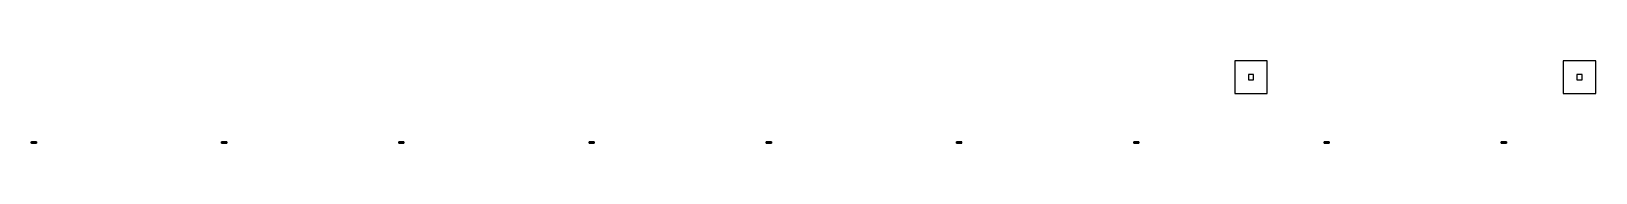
# Model space of a CAD drawing. Extents: x -50899 to 50899, y -48295 to 50898.
# Drawn here: x -21277 to 2775, y 27439 to 28700 of the extents above; entities that cross this region are included whole.
import ezdxf

# ---------------------------------------------------------------- set-up
doc = ezdxf.new("R2010")
doc.units = 0
doc.layers.add('GAP', color=1, linetype='continuous')
doc.layers.add('PIN', color=3, linetype='continuous')

# ---------------------------------------------------------------- blocks, each defined once
blk = doc.blocks.new('C1CGAP')
for points in [[(4048.35, 51611), (4048.35, 51589), (4047.65, 51589), (4047.65, 51611), (4048.35, 51611)], [(4048.35, 51611.2), (4048.35, 51611), (4126.65, 51611), (4126.65, 51611.2), (4048.35, 51611.2)], [(4048.35, 51589), (4048.35, 51588.8), (4126.65, 51588.8), (4126.65, 51589), (4048.35, 51589)], [(4071.35, 51607), (4071.35, 51606.8), (4103.65, 51606.8), (4103.65, 51607), (4071.35, 51607)], [(4072.05, 51606.8), (4072.05, 51593.2), (4071.35, 51593.2), (4071.35, 51606.8), (4072.05, 51606.8)], [(4071.35, 51593.2), (4071.35, 51593), (4103.65, 51593), (4103.65, 51593.2), (4071.35, 51593.2)], [(4083.525, 51611.2), (4083.525, 51611), (4091.475, 51611), (4091.475, 51611.2), (4083.525, 51611.2)], [(4083.525, 51611), (4085.525, 51611), (4085.525, 51611.2), (4083.525, 51611.2), (4083.525, 51611)], [(4083.525, 51607), (4083.525, 51606.8), (4091.475, 51606.8), (4091.475, 51607), (4083.525, 51607)], [(4083.525, 51607), (4085.525, 51607), (4085.525, 51606.8), (4083.525, 51606.8), (4083.525, 51607)], [(4083.525, 51593.2), (4083.525, 51593), (4091.475, 51593), (4091.475, 51593.2), (4083.525, 51593.2)], [(4083.525, 51593), (4085.525, 51593), (4085.525, 51593.2), (4083.525, 51593.2), (4083.525, 51593)], [(4083.525, 51589), (4083.525, 51588.8), (4091.475, 51588.8), (4091.475, 51589), (4083.525, 51589)], [(4083.525, 51589), (4085.525, 51589), (4085.525, 51588.8), (4083.525, 51588.8), (4083.525, 51589)], [(4085.525, 51611), (4088.525, 51609.45), (4088.525, 51609.65), (4085.525, 51611.2), (4085.525, 51611)], [(4085.525, 51607), (4088.525, 51608.55), (4088.525, 51608.35), (4085.525, 51606.8), (4085.525, 51607)], [(4085.525, 51593), (4088.525, 51591.45), (4088.525, 51591.65), (4085.525, 51593.2), (4085.525, 51593)], [(4085.525, 51589), (4088.525, 51590.55), (4088.525, 51590.35), (4085.525, 51588.8), (4085.525, 51589)], [(4088.525, 51609.45), (4089.325, 51609.45), (4089.325, 51609.65), (4088.525, 51609.65), (4088.525, 51609.45)], [(4088.525, 51608.55), (4089.325, 51608.55), (4089.325, 51608.35), (4088.525, 51608.35), (4088.525, 51608.55)], [(4088.525, 51591.45), (4089.325, 51591.45), (4089.325, 51591.65), (4088.525, 51591.65), (4088.525, 51591.45)], [(4088.525, 51590.55), (4089.325, 51590.55), (4089.325, 51590.35), (4088.525, 51590.35), (4088.525, 51590.55)], [(4089.325, 51607.8), (4089.475, 51607.8), (4089.475, 51610.2), (4089.325, 51610.2), (4089.325, 51607.8)], [(4089.325, 51589.8), (4089.475, 51589.8), (4089.475, 51592.2), (4089.325, 51592.2), (4089.325, 51589.8)], [(4089.475, 51610), (4091.475, 51611), (4091.475, 51611.2), (4089.475, 51610.2), (4089.475, 51610)], [(4089.475, 51608), (4091.475, 51607), (4091.475, 51606.8), (4089.475, 51607.8), (4089.475, 51608)], [(4089.475, 51592), (4091.475, 51593), (4091.475, 51593.2), (4089.475, 51592.2), (4089.475, 51592)], [(4089.475, 51590), (4091.475, 51589), (4091.475, 51588.8), (4089.475, 51589.8), (4089.475, 51590)], [(4102.95, 51606.8), (4102.95, 51593.2), (4103.65, 51593.2), (4103.65, 51606.8), (4102.95, 51606.8)], [(4126.65, 51611), (4126.65, 51589), (4127.35, 51589), (4127.35, 51611), (4126.65, 51611)]]:
    blk.add_lwpolyline(points)
blk = doc.blocks.new('C1CPIN')
for points in [[(4071.35, 51611), (4071.35, 51589), (4048.35, 51589), (4048.35, 51611), (4071.35, 51611)], [(4071.35, 51611), (4071.35, 51607), (4103.65, 51607), (4103.65, 51611), (4071.35, 51611)], [(4071.35, 51593), (4071.35, 51589), (4103.65, 51589), (4103.65, 51593), (4071.35, 51593)], [(4083.525, 51611), (4083.525, 51607), (4091.475, 51607), (4091.475, 51611), (4083.525, 51611)], [(4083.525, 51607), (4085.525, 51607), (4085.525, 51611), (4083.525, 51611), (4083.525, 51607)], [(4083.525, 51593), (4083.525, 51589), (4091.475, 51589), (4091.475, 51593), (4083.525, 51593)], [(4083.525, 51589), (4085.525, 51589), (4085.525, 51593), (4083.525, 51593), (4083.525, 51589)], [(4085.525, 51609), (4088.525, 51609), (4088.525, 51609.45), (4085.525, 51611), (4085.525, 51609)], [(4085.525, 51609), (4088.525, 51609), (4088.525, 51608.55), (4085.525, 51607), (4085.525, 51609)], [(4085.525, 51591), (4088.525, 51591), (4088.525, 51591.45), (4085.525, 51593), (4085.525, 51591)], [(4085.525, 51591), (4088.525, 51591), (4088.525, 51590.55), (4085.525, 51589), (4085.525, 51591)], [(4088.525, 51608.55), (4089.325, 51608.55), (4089.325, 51609.45), (4088.525, 51609.45), (4088.525, 51608.55)], [(4088.525, 51590.55), (4089.325, 51590.55), (4089.325, 51591.45), (4088.525, 51591.45), (4088.525, 51590.55)], [(4089.475, 51609), (4091.475, 51609), (4091.475, 51611), (4089.475, 51610), (4089.475, 51609)], [(4089.475, 51609), (4091.475, 51609), (4091.475, 51607), (4089.475, 51608), (4089.475, 51609)], [(4089.475, 51591), (4091.475, 51591), (4091.475, 51593), (4089.475, 51592), (4089.475, 51591)], [(4089.475, 51591), (4091.475, 51591), (4091.475, 51589), (4089.475, 51590), (4089.475, 51591)], [(4103.65, 51611), (4103.65, 51589), (4126.65, 51589), (4126.65, 51611), (4103.65, 51611)]]:
    blk.add_lwpolyline(points)
blk = doc.blocks.new('C1DGAP')
for points in [[(1323.35, 51611), (1323.35, 51589), (1322.65, 51589), (1322.65, 51611), (1323.35, 51611)], [(1323.35, 51611.2), (1323.35, 51611), (1401.65, 51611), (1401.65, 51611.2), (1323.35, 51611.2)], [(1323.35, 51589), (1323.35, 51588.8), (1401.65, 51588.8), (1401.65, 51589), (1323.35, 51589)], [(1346.35, 51607), (1346.35, 51606.8), (1378.65, 51606.8), (1378.65, 51607), (1346.35, 51607)], [(1347.05, 51606.8), (1347.05, 51593.2), (1346.35, 51593.2), (1346.35, 51606.8), (1347.05, 51606.8)], [(1346.35, 51593.2), (1346.35, 51593), (1378.65, 51593), (1378.65, 51593.2), (1346.35, 51593.2)], [(1358.525, 51611.2), (1358.525, 51611), (1366.475, 51611), (1366.475, 51611.2), (1358.525, 51611.2)], [(1358.525, 51611), (1360.525, 51611), (1360.525, 51611.2), (1358.525, 51611.2), (1358.525, 51611)], [(1358.525, 51607), (1358.525, 51606.8), (1366.475, 51606.8), (1366.475, 51607), (1358.525, 51607)], [(1358.525, 51607), (1360.525, 51607), (1360.525, 51606.8), (1358.525, 51606.8), (1358.525, 51607)], [(1358.525, 51593.2), (1358.525, 51593), (1366.475, 51593), (1366.475, 51593.2), (1358.525, 51593.2)], [(1358.525, 51593), (1360.525, 51593), (1360.525, 51593.2), (1358.525, 51593.2), (1358.525, 51593)], [(1358.525, 51589), (1358.525, 51588.8), (1366.475, 51588.8), (1366.475, 51589), (1358.525, 51589)], [(1358.525, 51589), (1360.525, 51589), (1360.525, 51588.8), (1358.525, 51588.8), (1358.525, 51589)], [(1360.525, 51611), (1363.525, 51609.4), (1363.525, 51609.6), (1360.525, 51611.2), (1360.525, 51611)], [(1360.525, 51607), (1363.525, 51608.6), (1363.525, 51608.4), (1360.525, 51606.8), (1360.525, 51607)], [(1360.525, 51593), (1363.525, 51591.4), (1363.525, 51591.6), (1360.525, 51593.2), (1360.525, 51593)], [(1360.525, 51589), (1363.525, 51590.6), (1363.525, 51590.4), (1360.525, 51588.8), (1360.525, 51589)], [(1363.525, 51609.4), (1364.325, 51609.4), (1364.325, 51609.6), (1363.525, 51609.6), (1363.525, 51609.4)], [(1363.525, 51608.6), (1364.325, 51608.6), (1364.325, 51608.4), (1363.525, 51608.4), (1363.525, 51608.6)], [(1363.525, 51591.4), (1364.325, 51591.4), (1364.325, 51591.6), (1363.525, 51591.6), (1363.525, 51591.4)], [(1363.525, 51590.6), (1364.325, 51590.6), (1364.325, 51590.4), (1363.525, 51590.4), (1363.525, 51590.6)], [(1364.325, 51607.8), (1364.475, 51607.8), (1364.475, 51610.2), (1364.325, 51610.2), (1364.325, 51607.8)], [(1364.325, 51589.8), (1364.475, 51589.8), (1364.475, 51592.2), (1364.325, 51592.2), (1364.325, 51589.8)], [(1364.475, 51610), (1366.475, 51611), (1366.475, 51611.2), (1364.475, 51610.2), (1364.475, 51610)], [(1364.475, 51608), (1366.475, 51607), (1366.475, 51606.8), (1364.475, 51607.8), (1364.475, 51608)], [(1364.475, 51592), (1366.475, 51593), (1366.475, 51593.2), (1364.475, 51592.2), (1364.475, 51592)], [(1364.475, 51590), (1366.475, 51589), (1366.475, 51588.8), (1364.475, 51589.8), (1364.475, 51590)], [(1377.95, 51606.8), (1377.95, 51593.2), (1378.65, 51593.2), (1378.65, 51606.8), (1377.95, 51606.8)], [(1401.65, 51611), (1401.65, 51589), (1402.35, 51589), (1402.35, 51611), (1401.65, 51611)], [(4048.35, 51611), (4048.35, 51589), (4047.65, 51589), (4047.65, 51611), (4048.35, 51611)], [(4048.35, 51611.2), (4048.35, 51611), (4126.65, 51611), (4126.65, 51611.2), (4048.35, 51611.2)], [(4048.35, 51589), (4048.35, 51588.8), (4126.65, 51588.8), (4126.65, 51589), (4048.35, 51589)], [(4071.35, 51607), (4071.35, 51606.8), (4103.65, 51606.8), (4103.65, 51607), (4071.35, 51607)], [(4072.05, 51606.8), (4072.05, 51593.2), (4071.35, 51593.2), (4071.35, 51606.8), (4072.05, 51606.8)], [(4071.35, 51593.2), (4071.35, 51593), (4103.65, 51593), (4103.65, 51593.2), (4071.35, 51593.2)], [(4083.525, 51611.2), (4083.525, 51611), (4091.475, 51611), (4091.475, 51611.2), (4083.525, 51611.2)], [(4083.525, 51611), (4085.525, 51611), (4085.525, 51611.2), (4083.525, 51611.2), (4083.525, 51611)], [(4083.525, 51607), (4083.525, 51606.8), (4091.475, 51606.8), (4091.475, 51607), (4083.525, 51607)], [(4083.525, 51607), (4085.525, 51607), (4085.525, 51606.8), (4083.525, 51606.8), (4083.525, 51607)], [(4083.525, 51593.2), (4083.525, 51593), (4091.475, 51593), (4091.475, 51593.2), (4083.525, 51593.2)], [(4083.525, 51593), (4085.525, 51593), (4085.525, 51593.2), (4083.525, 51593.2), (4083.525, 51593)], [(4083.525, 51589), (4083.525, 51588.8), (4091.475, 51588.8), (4091.475, 51589), (4083.525, 51589)], [(4083.525, 51589), (4085.525, 51589), (4085.525, 51588.8), (4083.525, 51588.8), (4083.525, 51589)], [(4085.525, 51611), (4088.525, 51609.4), (4088.525, 51609.6), (4085.525, 51611.2), (4085.525, 51611)], [(4085.525, 51607), (4088.525, 51608.6), (4088.525, 51608.4), (4085.525, 51606.8), (4085.525, 51607)], [(4085.525, 51593), (4088.525, 51591.4), (4088.525, 51591.6), (4085.525, 51593.2), (4085.525, 51593)], [(4085.525, 51589), (4088.525, 51590.6), (4088.525, 51590.4), (4085.525, 51588.8), (4085.525, 51589)], [(4088.525, 51609.4), (4089.325, 51609.4), (4089.325, 51609.6), (4088.525, 51609.6), (4088.525, 51609.4)], [(4088.525, 51608.6), (4089.325, 51608.6), (4089.325, 51608.4), (4088.525, 51608.4), (4088.525, 51608.6)], [(4088.525, 51591.4), (4089.325, 51591.4), (4089.325, 51591.6), (4088.525, 51591.6), (4088.525, 51591.4)], [(4088.525, 51590.6), (4089.325, 51590.6), (4089.325, 51590.4), (4088.525, 51590.4), (4088.525, 51590.6)], [(4089.325, 51607.8), (4089.475, 51607.8), (4089.475, 51610.2), (4089.325, 51610.2), (4089.325, 51607.8)], [(4089.325, 51589.8), (4089.475, 51589.8), (4089.475, 51592.2), (4089.325, 51592.2), (4089.325, 51589.8)], [(4089.475, 51610), (4091.475, 51611), (4091.475, 51611.2), (4089.475, 51610.2), (4089.475, 51610)], [(4089.475, 51608), (4091.475, 51607), (4091.475, 51606.8), (4089.475, 51607.8), (4089.475, 51608)], [(4089.475, 51592), (4091.475, 51593), (4091.475, 51593.2), (4089.475, 51592.2), (4089.475, 51592)], [(4089.475, 51590), (4091.475, 51589), (4091.475, 51588.8), (4089.475, 51589.8), (4089.475, 51590)], [(4102.95, 51606.8), (4102.95, 51593.2), (4103.65, 51593.2), (4103.65, 51606.8), (4102.95, 51606.8)], [(4126.65, 51611), (4126.65, 51589), (4127.35, 51589), (4127.35, 51611), (4126.65, 51611)]]:
    blk.add_lwpolyline(points)
blk = doc.blocks.new('C1DPIN')
for points in [[(1346.35, 51611), (1346.35, 51589), (1323.35, 51589), (1323.35, 51611), (1346.35, 51611)], [(1346.35, 51611), (1346.35, 51607), (1378.65, 51607), (1378.65, 51611), (1346.35, 51611)], [(1346.35, 51593), (1346.35, 51589), (1378.65, 51589), (1378.65, 51593), (1346.35, 51593)], [(1358.525, 51611), (1358.525, 51607), (1366.475, 51607), (1366.475, 51611), (1358.525, 51611)], [(1358.525, 51607), (1360.525, 51607), (1360.525, 51611), (1358.525, 51611), (1358.525, 51607)], [(1358.525, 51593), (1358.525, 51589), (1366.475, 51589), (1366.475, 51593), (1358.525, 51593)], [(1358.525, 51589), (1360.525, 51589), (1360.525, 51593), (1358.525, 51593), (1358.525, 51589)], [(1360.525, 51609), (1363.525, 51609), (1363.525, 51609.4), (1360.525, 51611), (1360.525, 51609)], [(1360.525, 51609), (1363.525, 51609), (1363.525, 51608.6), (1360.525, 51607), (1360.525, 51609)], [(1360.525, 51591), (1363.525, 51591), (1363.525, 51591.4), (1360.525, 51593), (1360.525, 51591)], [(1360.525, 51591), (1363.525, 51591), (1363.525, 51590.6), (1360.525, 51589), (1360.525, 51591)], [(1363.525, 51608.6), (1364.325, 51608.6), (1364.325, 51609.4), (1363.525, 51609.4), (1363.525, 51608.6)], [(1363.525, 51590.6), (1364.325, 51590.6), (1364.325, 51591.4), (1363.525, 51591.4), (1363.525, 51590.6)], [(1364.475, 51609), (1366.475, 51609), (1366.475, 51611), (1364.475, 51610), (1364.475, 51609)], [(1364.475, 51609), (1366.475, 51609), (1366.475, 51607), (1364.475, 51608), (1364.475, 51609)], [(1364.475, 51591), (1366.475, 51591), (1366.475, 51593), (1364.475, 51592), (1364.475, 51591)], [(1364.475, 51591), (1366.475, 51591), (1366.475, 51589), (1364.475, 51590), (1364.475, 51591)], [(1378.65, 51611), (1378.65, 51589), (1401.65, 51589), (1401.65, 51611), (1378.65, 51611)], [(4071.35, 51611), (4071.35, 51589), (4048.35, 51589), (4048.35, 51611), (4071.35, 51611)], [(4071.35, 51611), (4071.35, 51607), (4103.65, 51607), (4103.65, 51611), (4071.35, 51611)], [(4071.35, 51593), (4071.35, 51589), (4103.65, 51589), (4103.65, 51593), (4071.35, 51593)], [(4083.525, 51611), (4083.525, 51607), (4091.475, 51607), (4091.475, 51611), (4083.525, 51611)], [(4083.525, 51607), (4085.525, 51607), (4085.525, 51611), (4083.525, 51611), (4083.525, 51607)], [(4083.525, 51593), (4083.525, 51589), (4091.475, 51589), (4091.475, 51593), (4083.525, 51593)], [(4083.525, 51589), (4085.525, 51589), (4085.525, 51593), (4083.525, 51593), (4083.525, 51589)], [(4085.525, 51609), (4088.525, 51609), (4088.525, 51609.4), (4085.525, 51611), (4085.525, 51609)], [(4085.525, 51609), (4088.525, 51609), (4088.525, 51608.6), (4085.525, 51607), (4085.525, 51609)], [(4085.525, 51591), (4088.525, 51591), (4088.525, 51591.4), (4085.525, 51593), (4085.525, 51591)], [(4085.525, 51591), (4088.525, 51591), (4088.525, 51590.6), (4085.525, 51589), (4085.525, 51591)], [(4088.525, 51608.6), (4089.325, 51608.6), (4089.325, 51609.4), (4088.525, 51609.4), (4088.525, 51608.6)], [(4088.525, 51590.6), (4089.325, 51590.6), (4089.325, 51591.4), (4088.525, 51591.4), (4088.525, 51590.6)], [(4089.475, 51609), (4091.475, 51609), (4091.475, 51611), (4089.475, 51610), (4089.475, 51609)], [(4089.475, 51609), (4091.475, 51609), (4091.475, 51607), (4089.475, 51608), (4089.475, 51609)], [(4089.475, 51591), (4091.475, 51591), (4091.475, 51593), (4089.475, 51592), (4089.475, 51591)], [(4089.475, 51591), (4091.475, 51591), (4091.475, 51589), (4089.475, 51590), (4089.475, 51591)], [(4103.65, 51611), (4103.65, 51589), (4126.65, 51589), (4126.65, 51611), (4103.65, 51611)]]:
    blk.add_lwpolyline(points)
blk = doc.blocks.new('C1EGAP')
for points in [[(1323.35, 51611), (1323.35, 51589), (1322.65, 51589), (1322.65, 51611), (1323.35, 51611)], [(1323.35, 51611.2), (1323.35, 51611), (1401.65, 51611), (1401.65, 51611.2), (1323.35, 51611.2)], [(1323.35, 51589), (1323.35, 51588.8), (1401.65, 51588.8), (1401.65, 51589), (1323.35, 51589)], [(1346.35, 51607), (1346.35, 51606.8), (1378.65, 51606.8), (1378.65, 51607), (1346.35, 51607)], [(1347.05, 51606.8), (1347.05, 51593.2), (1346.35, 51593.2), (1346.35, 51606.8), (1347.05, 51606.8)], [(1346.35, 51593.2), (1346.35, 51593), (1378.65, 51593), (1378.65, 51593.2), (1346.35, 51593.2)], [(1358.55, 51611.2), (1358.55, 51611), (1366.45, 51611), (1366.45, 51611.2), (1358.55, 51611.2)], [(1358.55, 51611), (1360.55, 51611), (1360.55, 51611.2), (1358.55, 51611.2), (1358.55, 51611)], [(1358.55, 51607), (1358.55, 51606.8), (1366.45, 51606.8), (1366.45, 51607), (1358.55, 51607)], [(1358.55, 51607), (1360.55, 51607), (1360.55, 51606.8), (1358.55, 51606.8), (1358.55, 51607)], [(1358.55, 51593.2), (1358.55, 51593), (1366.45, 51593), (1366.45, 51593.2), (1358.55, 51593.2)], [(1358.55, 51593), (1360.55, 51593), (1360.55, 51593.2), (1358.55, 51593.2), (1358.55, 51593)], [(1358.55, 51589), (1358.55, 51588.8), (1366.45, 51588.8), (1366.45, 51589), (1358.55, 51589)], [(1358.55, 51589), (1360.55, 51589), (1360.55, 51588.8), (1358.55, 51588.8), (1358.55, 51589)], [(1360.55, 51611), (1363.55, 51609.4), (1363.55, 51609.6), (1360.55, 51611.2), (1360.55, 51611)], [(1360.55, 51607), (1363.55, 51608.6), (1363.55, 51608.4), (1360.55, 51606.8), (1360.55, 51607)], [(1360.55, 51593), (1363.55, 51591.4), (1363.55, 51591.6), (1360.55, 51593.2), (1360.55, 51593)], [(1360.55, 51589), (1363.55, 51590.6), (1363.55, 51590.4), (1360.55, 51588.8), (1360.55, 51589)], [(1363.55, 51609.4), (1364.35, 51609.4), (1364.35, 51609.6), (1363.55, 51609.6), (1363.55, 51609.4)], [(1363.55, 51608.6), (1364.35, 51608.6), (1364.35, 51608.4), (1363.55, 51608.4), (1363.55, 51608.6)], [(1363.55, 51591.4), (1364.35, 51591.4), (1364.35, 51591.6), (1363.55, 51591.6), (1363.55, 51591.4)], [(1363.55, 51590.6), (1364.35, 51590.6), (1364.35, 51590.4), (1363.55, 51590.4), (1363.55, 51590.6)], [(1364.35, 51607.8), (1364.45, 51607.8), (1364.45, 51610.2), (1364.35, 51610.2), (1364.35, 51607.8)], [(1364.35, 51589.8), (1364.45, 51589.8), (1364.45, 51592.2), (1364.35, 51592.2), (1364.35, 51589.8)], [(1364.45, 51610), (1366.45, 51611), (1366.45, 51611.2), (1364.45, 51610.2), (1364.45, 51610)], [(1364.45, 51608), (1366.45, 51607), (1366.45, 51606.8), (1364.45, 51607.8), (1364.45, 51608)], [(1364.45, 51592), (1366.45, 51593), (1366.45, 51593.2), (1364.45, 51592.2), (1364.45, 51592)], [(1364.45, 51590), (1366.45, 51589), (1366.45, 51588.8), (1364.45, 51589.8), (1364.45, 51590)], [(1377.95, 51606.8), (1377.95, 51593.2), (1378.65, 51593.2), (1378.65, 51606.8), (1377.95, 51606.8)], [(1401.65, 51611), (1401.65, 51589), (1402.35, 51589), (1402.35, 51611), (1401.65, 51611)], [(4048.35, 51611), (4048.35, 51589), (4047.65, 51589), (4047.65, 51611), (4048.35, 51611)], [(4048.35, 51611.2), (4048.35, 51611), (4126.65, 51611), (4126.65, 51611.2), (4048.35, 51611.2)], [(4048.35, 51589), (4048.35, 51588.8), (4126.65, 51588.8), (4126.65, 51589), (4048.35, 51589)], [(4071.35, 51607), (4071.35, 51606.8), (4103.65, 51606.8), (4103.65, 51607), (4071.35, 51607)], [(4072.05, 51606.8), (4072.05, 51593.2), (4071.35, 51593.2), (4071.35, 51606.8), (4072.05, 51606.8)], [(4071.35, 51593.2), (4071.35, 51593), (4103.65, 51593), (4103.65, 51593.2), (4071.35, 51593.2)], [(4083.55, 51611.2), (4083.55, 51611), (4091.45, 51611), (4091.45, 51611.2), (4083.55, 51611.2)], [(4083.55, 51611), (4085.55, 51611), (4085.55, 51611.2), (4083.55, 51611.2), (4083.55, 51611)], [(4083.55, 51607), (4083.55, 51606.8), (4091.45, 51606.8), (4091.45, 51607), (4083.55, 51607)], [(4083.55, 51607), (4085.55, 51607), (4085.55, 51606.8), (4083.55, 51606.8), (4083.55, 51607)], [(4083.55, 51593.2), (4083.55, 51593), (4091.45, 51593), (4091.45, 51593.2), (4083.55, 51593.2)], [(4083.55, 51593), (4085.55, 51593), (4085.55, 51593.2), (4083.55, 51593.2), (4083.55, 51593)], [(4083.55, 51589), (4083.55, 51588.8), (4091.45, 51588.8), (4091.45, 51589), (4083.55, 51589)], [(4083.55, 51589), (4085.55, 51589), (4085.55, 51588.8), (4083.55, 51588.8), (4083.55, 51589)], [(4085.55, 51611), (4088.55, 51609.4), (4088.55, 51609.6), (4085.55, 51611.2), (4085.55, 51611)], [(4085.55, 51607), (4088.55, 51608.6), (4088.55, 51608.4), (4085.55, 51606.8), (4085.55, 51607)], [(4085.55, 51593), (4088.55, 51591.4), (4088.55, 51591.6), (4085.55, 51593.2), (4085.55, 51593)], [(4085.55, 51589), (4088.55, 51590.6), (4088.55, 51590.4), (4085.55, 51588.8), (4085.55, 51589)], [(4088.55, 51609.4), (4089.35, 51609.4), (4089.35, 51609.6), (4088.55, 51609.6), (4088.55, 51609.4)], [(4088.55, 51608.6), (4089.35, 51608.6), (4089.35, 51608.4), (4088.55, 51608.4), (4088.55, 51608.6)], [(4088.55, 51591.4), (4089.35, 51591.4), (4089.35, 51591.6), (4088.55, 51591.6), (4088.55, 51591.4)], [(4088.55, 51590.6), (4089.35, 51590.6), (4089.35, 51590.4), (4088.55, 51590.4), (4088.55, 51590.6)], [(4089.35, 51607.8), (4089.45, 51607.8), (4089.45, 51610.2), (4089.35, 51610.2), (4089.35, 51607.8)], [(4089.35, 51589.8), (4089.45, 51589.8), (4089.45, 51592.2), (4089.35, 51592.2), (4089.35, 51589.8)], [(4089.45, 51610), (4091.45, 51611), (4091.45, 51611.2), (4089.45, 51610.2), (4089.45, 51610)], [(4089.45, 51608), (4091.45, 51607), (4091.45, 51606.8), (4089.45, 51607.8), (4089.45, 51608)], [(4089.45, 51592), (4091.45, 51593), (4091.45, 51593.2), (4089.45, 51592.2), (4089.45, 51592)], [(4089.45, 51590), (4091.45, 51589), (4091.45, 51588.8), (4089.45, 51589.8), (4089.45, 51590)], [(4102.95, 51606.8), (4102.95, 51593.2), (4103.65, 51593.2), (4103.65, 51606.8), (4102.95, 51606.8)], [(4126.65, 51611), (4126.65, 51589), (4127.35, 51589), (4127.35, 51611), (4126.65, 51611)]]:
    blk.add_lwpolyline(points)
blk = doc.blocks.new('C1EPIN')
for points in [[(1346.35, 51611), (1346.35, 51589), (1323.35, 51589), (1323.35, 51611), (1346.35, 51611)], [(1346.35, 51611), (1346.35, 51607), (1378.65, 51607), (1378.65, 51611), (1346.35, 51611)], [(1346.35, 51593), (1346.35, 51589), (1378.65, 51589), (1378.65, 51593), (1346.35, 51593)], [(1358.55, 51611), (1358.55, 51607), (1366.45, 51607), (1366.45, 51611), (1358.55, 51611)], [(1358.55, 51607), (1360.55, 51607), (1360.55, 51611), (1358.55, 51611), (1358.55, 51607)], [(1358.55, 51593), (1358.55, 51589), (1366.45, 51589), (1366.45, 51593), (1358.55, 51593)], [(1358.55, 51589), (1360.55, 51589), (1360.55, 51593), (1358.55, 51593), (1358.55, 51589)], [(1360.55, 51609), (1363.55, 51609), (1363.55, 51609.4), (1360.55, 51611), (1360.55, 51609)], [(1360.55, 51609), (1363.55, 51609), (1363.55, 51608.6), (1360.55, 51607), (1360.55, 51609)], [(1360.55, 51591), (1363.55, 51591), (1363.55, 51591.4), (1360.55, 51593), (1360.55, 51591)], [(1360.55, 51591), (1363.55, 51591), (1363.55, 51590.6), (1360.55, 51589), (1360.55, 51591)], [(1363.55, 51608.6), (1364.35, 51608.6), (1364.35, 51609.4), (1363.55, 51609.4), (1363.55, 51608.6)], [(1363.55, 51590.6), (1364.35, 51590.6), (1364.35, 51591.4), (1363.55, 51591.4), (1363.55, 51590.6)], [(1364.45, 51609), (1366.45, 51609), (1366.45, 51611), (1364.45, 51610), (1364.45, 51609)], [(1364.45, 51609), (1366.45, 51609), (1366.45, 51607), (1364.45, 51608), (1364.45, 51609)], [(1364.45, 51591), (1366.45, 51591), (1366.45, 51593), (1364.45, 51592), (1364.45, 51591)], [(1364.45, 51591), (1366.45, 51591), (1366.45, 51589), (1364.45, 51590), (1364.45, 51591)], [(1378.65, 51611), (1378.65, 51589), (1401.65, 51589), (1401.65, 51611), (1378.65, 51611)], [(4071.35, 51611), (4071.35, 51589), (4048.35, 51589), (4048.35, 51611), (4071.35, 51611)], [(4071.35, 51611), (4071.35, 51607), (4103.65, 51607), (4103.65, 51611), (4071.35, 51611)], [(4071.35, 51593), (4071.35, 51589), (4103.65, 51589), (4103.65, 51593), (4071.35, 51593)], [(4083.55, 51611), (4083.55, 51607), (4091.45, 51607), (4091.45, 51611), (4083.55, 51611)], [(4083.55, 51607), (4085.55, 51607), (4085.55, 51611), (4083.55, 51611), (4083.55, 51607)], [(4083.55, 51593), (4083.55, 51589), (4091.45, 51589), (4091.45, 51593), (4083.55, 51593)], [(4083.55, 51589), (4085.55, 51589), (4085.55, 51593), (4083.55, 51593), (4083.55, 51589)], [(4085.55, 51609), (4088.55, 51609), (4088.55, 51609.4), (4085.55, 51611), (4085.55, 51609)], [(4085.55, 51609), (4088.55, 51609), (4088.55, 51608.6), (4085.55, 51607), (4085.55, 51609)], [(4085.55, 51591), (4088.55, 51591), (4088.55, 51591.4), (4085.55, 51593), (4085.55, 51591)], [(4085.55, 51591), (4088.55, 51591), (4088.55, 51590.6), (4085.55, 51589), (4085.55, 51591)], [(4088.55, 51608.6), (4089.35, 51608.6), (4089.35, 51609.4), (4088.55, 51609.4), (4088.55, 51608.6)], [(4088.55, 51590.6), (4089.35, 51590.6), (4089.35, 51591.4), (4088.55, 51591.4), (4088.55, 51590.6)], [(4089.45, 51609), (4091.45, 51609), (4091.45, 51611), (4089.45, 51610), (4089.45, 51609)], [(4089.45, 51609), (4091.45, 51609), (4091.45, 51607), (4089.45, 51608), (4089.45, 51609)], [(4089.45, 51591), (4091.45, 51591), (4091.45, 51593), (4089.45, 51592), (4089.45, 51591)], [(4089.45, 51591), (4091.45, 51591), (4091.45, 51589), (4089.45, 51590), (4089.45, 51591)], [(4103.65, 51611), (4103.65, 51589), (4126.65, 51589), (4126.65, 51611), (4103.65, 51611)]]:
    blk.add_lwpolyline(points)
blk = doc.blocks.new('C1FGAP')
for points in [[(1323.35, 51611), (1323.35, 51589), (1322.65, 51589), (1322.65, 51611), (1323.35, 51611)], [(1323.35, 51611.2), (1323.35, 51611), (1401.65, 51611), (1401.65, 51611.2), (1323.35, 51611.2)], [(1323.35, 51589), (1323.35, 51588.8), (1401.65, 51588.8), (1401.65, 51589), (1323.35, 51589)], [(1346.35, 51607), (1346.35, 51606.8), (1378.65, 51606.8), (1378.65, 51607), (1346.35, 51607)], [(1347.05, 51606.8), (1347.05, 51593.2), (1346.35, 51593.2), (1346.35, 51606.8), (1347.05, 51606.8)], [(1346.35, 51593.2), (1346.35, 51593), (1378.65, 51593), (1378.65, 51593.2), (1346.35, 51593.2)], [(1358.55, 51611.2), (1358.55, 51611), (1366.45, 51611), (1366.45, 51611.2), (1358.55, 51611.2)], [(1358.55, 51611), (1360.55, 51611), (1360.55, 51611.2), (1358.55, 51611.2), (1358.55, 51611)], [(1358.55, 51607), (1358.55, 51606.8), (1366.45, 51606.8), (1366.45, 51607), (1358.55, 51607)], [(1358.55, 51607), (1360.55, 51607), (1360.55, 51606.8), (1358.55, 51606.8), (1358.55, 51607)], [(1358.55, 51593.2), (1358.55, 51593), (1366.45, 51593), (1366.45, 51593.2), (1358.55, 51593.2)], [(1358.55, 51593), (1360.55, 51593), (1360.55, 51593.2), (1358.55, 51593.2), (1358.55, 51593)], [(1358.55, 51589), (1358.55, 51588.8), (1366.45, 51588.8), (1366.45, 51589), (1358.55, 51589)], [(1358.55, 51589), (1360.55, 51589), (1360.55, 51588.8), (1358.55, 51588.8), (1358.55, 51589)], [(1360.55, 51611), (1363.55, 51609.45), (1363.55, 51609.65), (1360.55, 51611.2), (1360.55, 51611)], [(1360.55, 51607), (1363.55, 51608.55), (1363.55, 51608.35), (1360.55, 51606.8), (1360.55, 51607)], [(1360.55, 51593), (1363.55, 51591.45), (1363.55, 51591.65), (1360.55, 51593.2), (1360.55, 51593)], [(1360.55, 51589), (1363.55, 51590.55), (1363.55, 51590.35), (1360.55, 51588.8), (1360.55, 51589)], [(1363.55, 51609.45), (1364.35, 51609.45), (1364.35, 51609.65), (1363.55, 51609.65), (1363.55, 51609.45)], [(1363.55, 51608.55), (1364.35, 51608.55), (1364.35, 51608.35), (1363.55, 51608.35), (1363.55, 51608.55)], [(1363.55, 51591.45), (1364.35, 51591.45), (1364.35, 51591.65), (1363.55, 51591.65), (1363.55, 51591.45)], [(1363.55, 51590.55), (1364.35, 51590.55), (1364.35, 51590.35), (1363.55, 51590.35), (1363.55, 51590.55)], [(1364.35, 51607.8), (1364.45, 51607.8), (1364.45, 51610.2), (1364.35, 51610.2), (1364.35, 51607.8)], [(1364.35, 51589.8), (1364.45, 51589.8), (1364.45, 51592.2), (1364.35, 51592.2), (1364.35, 51589.8)], [(1364.45, 51610), (1366.45, 51611), (1366.45, 51611.2), (1364.45, 51610.2), (1364.45, 51610)], [(1364.45, 51608), (1366.45, 51607), (1366.45, 51606.8), (1364.45, 51607.8), (1364.45, 51608)], [(1364.45, 51592), (1366.45, 51593), (1366.45, 51593.2), (1364.45, 51592.2), (1364.45, 51592)], [(1364.45, 51590), (1366.45, 51589), (1366.45, 51588.8), (1364.45, 51589.8), (1364.45, 51590)], [(1377.95, 51606.8), (1377.95, 51593.2), (1378.65, 51593.2), (1378.65, 51606.8), (1377.95, 51606.8)], [(1401.65, 51611), (1401.65, 51589), (1402.35, 51589), (1402.35, 51611), (1401.65, 51611)], [(4048.35, 51611), (4048.35, 51589), (4047.65, 51589), (4047.65, 51611), (4048.35, 51611)], [(4048.35, 51611.2), (4048.35, 51611), (4126.65, 51611), (4126.65, 51611.2), (4048.35, 51611.2)], [(4048.35, 51589), (4048.35, 51588.8), (4126.65, 51588.8), (4126.65, 51589), (4048.35, 51589)], [(4071.35, 51607), (4071.35, 51606.8), (4103.65, 51606.8), (4103.65, 51607), (4071.35, 51607)], [(4072.05, 51606.8), (4072.05, 51593.2), (4071.35, 51593.2), (4071.35, 51606.8), (4072.05, 51606.8)], [(4071.35, 51593.2), (4071.35, 51593), (4103.65, 51593), (4103.65, 51593.2), (4071.35, 51593.2)], [(4083.55, 51611.2), (4083.55, 51611), (4091.45, 51611), (4091.45, 51611.2), (4083.55, 51611.2)], [(4083.55, 51611), (4085.55, 51611), (4085.55, 51611.2), (4083.55, 51611.2), (4083.55, 51611)], [(4083.55, 51607), (4083.55, 51606.8), (4091.45, 51606.8), (4091.45, 51607), (4083.55, 51607)], [(4083.55, 51607), (4085.55, 51607), (4085.55, 51606.8), (4083.55, 51606.8), (4083.55, 51607)], [(4083.55, 51593.2), (4083.55, 51593), (4091.45, 51593), (4091.45, 51593.2), (4083.55, 51593.2)], [(4083.55, 51593), (4085.55, 51593), (4085.55, 51593.2), (4083.55, 51593.2), (4083.55, 51593)], [(4083.55, 51589), (4083.55, 51588.8), (4091.45, 51588.8), (4091.45, 51589), (4083.55, 51589)], [(4083.55, 51589), (4085.55, 51589), (4085.55, 51588.8), (4083.55, 51588.8), (4083.55, 51589)], [(4085.55, 51611), (4088.55, 51609.45), (4088.55, 51609.65), (4085.55, 51611.2), (4085.55, 51611)], [(4085.55, 51607), (4088.55, 51608.55), (4088.55, 51608.35), (4085.55, 51606.8), (4085.55, 51607)], [(4085.55, 51593), (4088.55, 51591.45), (4088.55, 51591.65), (4085.55, 51593.2), (4085.55, 51593)], [(4085.55, 51589), (4088.55, 51590.55), (4088.55, 51590.35), (4085.55, 51588.8), (4085.55, 51589)], [(4088.55, 51609.45), (4089.35, 51609.45), (4089.35, 51609.65), (4088.55, 51609.65), (4088.55, 51609.45)], [(4088.55, 51608.55), (4089.35, 51608.55), (4089.35, 51608.35), (4088.55, 51608.35), (4088.55, 51608.55)], [(4088.55, 51591.45), (4089.35, 51591.45), (4089.35, 51591.65), (4088.55, 51591.65), (4088.55, 51591.45)], [(4088.55, 51590.55), (4089.35, 51590.55), (4089.35, 51590.35), (4088.55, 51590.35), (4088.55, 51590.55)], [(4089.35, 51607.8), (4089.45, 51607.8), (4089.45, 51610.2), (4089.35, 51610.2), (4089.35, 51607.8)], [(4089.35, 51589.8), (4089.45, 51589.8), (4089.45, 51592.2), (4089.35, 51592.2), (4089.35, 51589.8)], [(4089.45, 51610), (4091.45, 51611), (4091.45, 51611.2), (4089.45, 51610.2), (4089.45, 51610)], [(4089.45, 51608), (4091.45, 51607), (4091.45, 51606.8), (4089.45, 51607.8), (4089.45, 51608)], [(4089.45, 51592), (4091.45, 51593), (4091.45, 51593.2), (4089.45, 51592.2), (4089.45, 51592)], [(4089.45, 51590), (4091.45, 51589), (4091.45, 51588.8), (4089.45, 51589.8), (4089.45, 51590)], [(4102.95, 51606.8), (4102.95, 51593.2), (4103.65, 51593.2), (4103.65, 51606.8), (4102.95, 51606.8)], [(4126.65, 51611), (4126.65, 51589), (4127.35, 51589), (4127.35, 51611), (4126.65, 51611)]]:
    blk.add_lwpolyline(points)
blk = doc.blocks.new('C1FPIN')
for points in [[(1346.35, 51611), (1346.35, 51589), (1323.35, 51589), (1323.35, 51611), (1346.35, 51611)], [(1346.35, 51611), (1346.35, 51607), (1378.65, 51607), (1378.65, 51611), (1346.35, 51611)], [(1346.35, 51593), (1346.35, 51589), (1378.65, 51589), (1378.65, 51593), (1346.35, 51593)], [(1358.55, 51611), (1358.55, 51607), (1366.45, 51607), (1366.45, 51611), (1358.55, 51611)], [(1358.55, 51607), (1360.55, 51607), (1360.55, 51611), (1358.55, 51611), (1358.55, 51607)], [(1358.55, 51593), (1358.55, 51589), (1366.45, 51589), (1366.45, 51593), (1358.55, 51593)], [(1358.55, 51589), (1360.55, 51589), (1360.55, 51593), (1358.55, 51593), (1358.55, 51589)], [(1360.55, 51609), (1363.55, 51609), (1363.55, 51609.45), (1360.55, 51611), (1360.55, 51609)], [(1360.55, 51609), (1363.55, 51609), (1363.55, 51608.55), (1360.55, 51607), (1360.55, 51609)], [(1360.55, 51591), (1363.55, 51591), (1363.55, 51591.45), (1360.55, 51593), (1360.55, 51591)], [(1360.55, 51591), (1363.55, 51591), (1363.55, 51590.55), (1360.55, 51589), (1360.55, 51591)], [(1363.55, 51608.55), (1364.35, 51608.55), (1364.35, 51609.45), (1363.55, 51609.45), (1363.55, 51608.55)], [(1363.55, 51590.55), (1364.35, 51590.55), (1364.35, 51591.45), (1363.55, 51591.45), (1363.55, 51590.55)], [(1364.45, 51609), (1366.45, 51609), (1366.45, 51611), (1364.45, 51610), (1364.45, 51609)], [(1364.45, 51609), (1366.45, 51609), (1366.45, 51607), (1364.45, 51608), (1364.45, 51609)], [(1364.45, 51591), (1366.45, 51591), (1366.45, 51593), (1364.45, 51592), (1364.45, 51591)], [(1364.45, 51591), (1366.45, 51591), (1366.45, 51589), (1364.45, 51590), (1364.45, 51591)], [(1378.65, 51611), (1378.65, 51589), (1401.65, 51589), (1401.65, 51611), (1378.65, 51611)], [(4071.35, 51611), (4071.35, 51589), (4048.35, 51589), (4048.35, 51611), (4071.35, 51611)], [(4071.35, 51611), (4071.35, 51607), (4103.65, 51607), (4103.65, 51611), (4071.35, 51611)], [(4071.35, 51593), (4071.35, 51589), (4103.65, 51589), (4103.65, 51593), (4071.35, 51593)], [(4083.55, 51611), (4083.55, 51607), (4091.45, 51607), (4091.45, 51611), (4083.55, 51611)], [(4083.55, 51607), (4085.55, 51607), (4085.55, 51611), (4083.55, 51611), (4083.55, 51607)], [(4083.55, 51593), (4083.55, 51589), (4091.45, 51589), (4091.45, 51593), (4083.55, 51593)], [(4083.55, 51589), (4085.55, 51589), (4085.55, 51593), (4083.55, 51593), (4083.55, 51589)], [(4085.55, 51609), (4088.55, 51609), (4088.55, 51609.45), (4085.55, 51611), (4085.55, 51609)], [(4085.55, 51609), (4088.55, 51609), (4088.55, 51608.55), (4085.55, 51607), (4085.55, 51609)], [(4085.55, 51591), (4088.55, 51591), (4088.55, 51591.45), (4085.55, 51593), (4085.55, 51591)], [(4085.55, 51591), (4088.55, 51591), (4088.55, 51590.55), (4085.55, 51589), (4085.55, 51591)], [(4088.55, 51608.55), (4089.35, 51608.55), (4089.35, 51609.45), (4088.55, 51609.45), (4088.55, 51608.55)], [(4088.55, 51590.55), (4089.35, 51590.55), (4089.35, 51591.45), (4088.55, 51591.45), (4088.55, 51590.55)], [(4089.45, 51609), (4091.45, 51609), (4091.45, 51611), (4089.45, 51610), (4089.45, 51609)], [(4089.45, 51609), (4091.45, 51609), (4091.45, 51607), (4089.45, 51608), (4089.45, 51609)], [(4089.45, 51591), (4091.45, 51591), (4091.45, 51593), (4089.45, 51592), (4089.45, 51591)], [(4089.45, 51591), (4091.45, 51591), (4091.45, 51589), (4089.45, 51590), (4089.45, 51591)], [(4103.65, 51611), (4103.65, 51589), (4126.65, 51589), (4126.65, 51611), (4103.65, 51611)]]:
    blk.add_lwpolyline(points)
blk = doc.blocks.new('C1GGAP')
for points in [[(-50, 52850), (-50, 52350), (450, 52350), (450, 52850), (-50, 52850)], [(5000, 52850), (5000, 52350), (5500, 52350), (5500, 52850), (5000, 52850)], [(160, 52640), (160, 52560), (240, 52560), (240, 52640), (160, 52640)], [(5210, 52640), (5210, 52560), (5290, 52560), (5290, 52640), (5210, 52640)], [(1323.35, 51611), (1323.35, 51589), (1322.65, 51589), (1322.65, 51611), (1323.35, 51611)], [(1323.35, 51611.2), (1323.35, 51611), (1401.65, 51611), (1401.65, 51611.2), (1323.35, 51611.2)], [(1323.35, 51589), (1323.35, 51588.8), (1401.65, 51588.8), (1401.65, 51589), (1323.35, 51589)], [(1346.35, 51607), (1346.35, 51606.8), (1378.65, 51606.8), (1378.65, 51607), (1346.35, 51607)], [(1347.05, 51606.8), (1347.05, 51593.2), (1346.35, 51593.2), (1346.35, 51606.8), (1347.05, 51606.8)], [(1346.35, 51593.2), (1346.35, 51593), (1378.65, 51593), (1378.65, 51593.2), (1346.35, 51593.2)], [(1358.525, 51611.2), (1358.525, 51611), (1366.475, 51611), (1366.475, 51611.2), (1358.525, 51611.2)], [(1358.525, 51611), (1360.525, 51611), (1360.525, 51611.2), (1358.525, 51611.2), (1358.525, 51611)], [(1358.525, 51607), (1358.525, 51606.8), (1366.475, 51606.8), (1366.475, 51607), (1358.525, 51607)], [(1358.525, 51607), (1360.525, 51607), (1360.525, 51606.8), (1358.525, 51606.8), (1358.525, 51607)], [(1358.525, 51593.2), (1358.525, 51593), (1366.475, 51593), (1366.475, 51593.2), (1358.525, 51593.2)], [(1358.525, 51593), (1360.525, 51593), (1360.525, 51593.2), (1358.525, 51593.2), (1358.525, 51593)], [(1358.525, 51589), (1358.525, 51588.8), (1366.475, 51588.8), (1366.475, 51589), (1358.525, 51589)], [(1358.525, 51589), (1360.525, 51589), (1360.525, 51588.8), (1358.525, 51588.8), (1358.525, 51589)], [(1360.525, 51611), (1363.525, 51609.5), (1363.525, 51609.7), (1360.525, 51611.2), (1360.525, 51611)], [(1360.525, 51607), (1363.525, 51608.5), (1363.525, 51608.3), (1360.525, 51606.8), (1360.525, 51607)], [(1360.525, 51593), (1363.525, 51591.5), (1363.525, 51591.7), (1360.525, 51593.2), (1360.525, 51593)], [(1360.525, 51589), (1363.525, 51590.5), (1363.525, 51590.3), (1360.525, 51588.8), (1360.525, 51589)], [(1363.525, 51609.5), (1364.325, 51609.5), (1364.325, 51609.7), (1363.525, 51609.7), (1363.525, 51609.5)], [(1363.525, 51608.5), (1364.325, 51608.5), (1364.325, 51608.3), (1363.525, 51608.3), (1363.525, 51608.5)], [(1363.525, 51591.5), (1364.325, 51591.5), (1364.325, 51591.7), (1363.525, 51591.7), (1363.525, 51591.5)], [(1363.525, 51590.5), (1364.325, 51590.5), (1364.325, 51590.3), (1363.525, 51590.3), (1363.525, 51590.5)], [(1364.325, 51607.8), (1364.475, 51607.8), (1364.475, 51610.2), (1364.325, 51610.2), (1364.325, 51607.8)], [(1364.325, 51589.8), (1364.475, 51589.8), (1364.475, 51592.2), (1364.325, 51592.2), (1364.325, 51589.8)], [(1364.475, 51610), (1366.475, 51611), (1366.475, 51611.2), (1364.475, 51610.2), (1364.475, 51610)], [(1364.475, 51608), (1366.475, 51607), (1366.475, 51606.8), (1364.475, 51607.8), (1364.475, 51608)], [(1364.475, 51592), (1366.475, 51593), (1366.475, 51593.2), (1364.475, 51592.2), (1364.475, 51592)], [(1364.475, 51590), (1366.475, 51589), (1366.475, 51588.8), (1364.475, 51589.8), (1364.475, 51590)], [(1377.95, 51606.8), (1377.95, 51593.2), (1378.65, 51593.2), (1378.65, 51606.8), (1377.95, 51606.8)], [(1401.65, 51611), (1401.65, 51589), (1402.35, 51589), (1402.35, 51611), (1401.65, 51611)], [(4048.35, 51611), (4048.35, 51589), (4047.65, 51589), (4047.65, 51611), (4048.35, 51611)], [(4048.35, 51611.2), (4048.35, 51611), (4126.65, 51611), (4126.65, 51611.2), (4048.35, 51611.2)], [(4048.35, 51589), (4048.35, 51588.8), (4126.65, 51588.8), (4126.65, 51589), (4048.35, 51589)], [(4071.35, 51607), (4071.35, 51606.8), (4103.65, 51606.8), (4103.65, 51607), (4071.35, 51607)], [(4072.05, 51606.8), (4072.05, 51593.2), (4071.35, 51593.2), (4071.35, 51606.8), (4072.05, 51606.8)], [(4071.35, 51593.2), (4071.35, 51593), (4103.65, 51593), (4103.65, 51593.2), (4071.35, 51593.2)], [(4083.525, 51611.2), (4083.525, 51611), (4091.475, 51611), (4091.475, 51611.2), (4083.525, 51611.2)], [(4083.525, 51611), (4085.525, 51611), (4085.525, 51611.2), (4083.525, 51611.2), (4083.525, 51611)], [(4083.525, 51607), (4083.525, 51606.8), (4091.475, 51606.8), (4091.475, 51607), (4083.525, 51607)], [(4083.525, 51607), (4085.525, 51607), (4085.525, 51606.8), (4083.525, 51606.8), (4083.525, 51607)], [(4083.525, 51593.2), (4083.525, 51593), (4091.475, 51593), (4091.475, 51593.2), (4083.525, 51593.2)], [(4083.525, 51593), (4085.525, 51593), (4085.525, 51593.2), (4083.525, 51593.2), (4083.525, 51593)], [(4083.525, 51589), (4083.525, 51588.8), (4091.475, 51588.8), (4091.475, 51589), (4083.525, 51589)], [(4083.525, 51589), (4085.525, 51589), (4085.525, 51588.8), (4083.525, 51588.8), (4083.525, 51589)], [(4085.525, 51611), (4088.525, 51609.5), (4088.525, 51609.7), (4085.525, 51611.2), (4085.525, 51611)], [(4085.525, 51607), (4088.525, 51608.5), (4088.525, 51608.3), (4085.525, 51606.8), (4085.525, 51607)], [(4085.525, 51593), (4088.525, 51591.5), (4088.525, 51591.7), (4085.525, 51593.2), (4085.525, 51593)], [(4085.525, 51589), (4088.525, 51590.5), (4088.525, 51590.3), (4085.525, 51588.8), (4085.525, 51589)], [(4088.525, 51609.5), (4089.325, 51609.5), (4089.325, 51609.7), (4088.525, 51609.7), (4088.525, 51609.5)], [(4088.525, 51608.5), (4089.325, 51608.5), (4089.325, 51608.3), (4088.525, 51608.3), (4088.525, 51608.5)], [(4088.525, 51591.5), (4089.325, 51591.5), (4089.325, 51591.7), (4088.525, 51591.7), (4088.525, 51591.5)], [(4088.525, 51590.5), (4089.325, 51590.5), (4089.325, 51590.3), (4088.525, 51590.3), (4088.525, 51590.5)], [(4089.325, 51607.8), (4089.475, 51607.8), (4089.475, 51610.2), (4089.325, 51610.2), (4089.325, 51607.8)], [(4089.325, 51589.8), (4089.475, 51589.8), (4089.475, 51592.2), (4089.325, 51592.2), (4089.325, 51589.8)], [(4089.475, 51610), (4091.475, 51611), (4091.475, 51611.2), (4089.475, 51610.2), (4089.475, 51610)], [(4089.475, 51608), (4091.475, 51607), (4091.475, 51606.8), (4089.475, 51607.8), (4089.475, 51608)], [(4089.475, 51592), (4091.475, 51593), (4091.475, 51593.2), (4089.475, 51592.2), (4089.475, 51592)], [(4089.475, 51590), (4091.475, 51589), (4091.475, 51588.8), (4089.475, 51589.8), (4089.475, 51590)], [(4102.95, 51606.8), (4102.95, 51593.2), (4103.65, 51593.2), (4103.65, 51606.8), (4102.95, 51606.8)], [(4126.65, 51611), (4126.65, 51589), (4127.35, 51589), (4127.35, 51611), (4126.65, 51611)]]:
    blk.add_lwpolyline(points)
blk = doc.blocks.new('C1GPIN')
for points in [[(1346.35, 51611), (1346.35, 51589), (1323.35, 51589), (1323.35, 51611), (1346.35, 51611)], [(1346.35, 51611), (1346.35, 51607), (1378.65, 51607), (1378.65, 51611), (1346.35, 51611)], [(1346.35, 51593), (1346.35, 51589), (1378.65, 51589), (1378.65, 51593), (1346.35, 51593)], [(1358.525, 51611), (1358.525, 51607), (1366.475, 51607), (1366.475, 51611), (1358.525, 51611)], [(1358.525, 51607), (1360.525, 51607), (1360.525, 51611), (1358.525, 51611), (1358.525, 51607)], [(1358.525, 51593), (1358.525, 51589), (1366.475, 51589), (1366.475, 51593), (1358.525, 51593)], [(1358.525, 51589), (1360.525, 51589), (1360.525, 51593), (1358.525, 51593), (1358.525, 51589)], [(1360.525, 51609), (1363.525, 51609), (1363.525, 51609.5), (1360.525, 51611), (1360.525, 51609)], [(1360.525, 51609), (1363.525, 51609), (1363.525, 51608.5), (1360.525, 51607), (1360.525, 51609)], [(1360.525, 51591), (1363.525, 51591), (1363.525, 51591.5), (1360.525, 51593), (1360.525, 51591)], [(1360.525, 51591), (1363.525, 51591), (1363.525, 51590.5), (1360.525, 51589), (1360.525, 51591)], [(1363.525, 51608.5), (1364.325, 51608.5), (1364.325, 51609.5), (1363.525, 51609.5), (1363.525, 51608.5)], [(1363.525, 51590.5), (1364.325, 51590.5), (1364.325, 51591.5), (1363.525, 51591.5), (1363.525, 51590.5)], [(1364.475, 51609), (1366.475, 51609), (1366.475, 51611), (1364.475, 51610), (1364.475, 51609)], [(1364.475, 51609), (1366.475, 51609), (1366.475, 51607), (1364.475, 51608), (1364.475, 51609)], [(1364.475, 51591), (1366.475, 51591), (1366.475, 51593), (1364.475, 51592), (1364.475, 51591)], [(1364.475, 51591), (1366.475, 51591), (1366.475, 51589), (1364.475, 51590), (1364.475, 51591)], [(1378.65, 51611), (1378.65, 51589), (1401.65, 51589), (1401.65, 51611), (1378.65, 51611)], [(4071.35, 51611), (4071.35, 51589), (4048.35, 51589), (4048.35, 51611), (4071.35, 51611)], [(4071.35, 51611), (4071.35, 51607), (4103.65, 51607), (4103.65, 51611), (4071.35, 51611)], [(4071.35, 51593), (4071.35, 51589), (4103.65, 51589), (4103.65, 51593), (4071.35, 51593)], [(4083.525, 51611), (4083.525, 51607), (4091.475, 51607), (4091.475, 51611), (4083.525, 51611)], [(4083.525, 51607), (4085.525, 51607), (4085.525, 51611), (4083.525, 51611), (4083.525, 51607)], [(4083.525, 51593), (4083.525, 51589), (4091.475, 51589), (4091.475, 51593), (4083.525, 51593)], [(4083.525, 51589), (4085.525, 51589), (4085.525, 51593), (4083.525, 51593), (4083.525, 51589)], [(4085.525, 51609), (4088.525, 51609), (4088.525, 51609.5), (4085.525, 51611), (4085.525, 51609)], [(4085.525, 51609), (4088.525, 51609), (4088.525, 51608.5), (4085.525, 51607), (4085.525, 51609)], [(4085.525, 51591), (4088.525, 51591), (4088.525, 51591.5), (4085.525, 51593), (4085.525, 51591)], [(4085.525, 51591), (4088.525, 51591), (4088.525, 51590.5), (4085.525, 51589), (4085.525, 51591)], [(4088.525, 51608.5), (4089.325, 51608.5), (4089.325, 51609.5), (4088.525, 51609.5), (4088.525, 51608.5)], [(4088.525, 51590.5), (4089.325, 51590.5), (4089.325, 51591.5), (4088.525, 51591.5), (4088.525, 51590.5)], [(4089.475, 51609), (4091.475, 51609), (4091.475, 51611), (4089.475, 51610), (4089.475, 51609)], [(4089.475, 51609), (4091.475, 51609), (4091.475, 51607), (4089.475, 51608), (4089.475, 51609)], [(4089.475, 51591), (4091.475, 51591), (4091.475, 51593), (4089.475, 51592), (4089.475, 51591)], [(4089.475, 51591), (4091.475, 51591), (4091.475, 51589), (4089.475, 51590), (4089.475, 51591)], [(4103.65, 51611), (4103.65, 51589), (4126.65, 51589), (4126.65, 51611), (4103.65, 51611)]]:
    blk.add_lwpolyline(points)

msp = doc.modelspace()

# ---------------------------------------------------------------- block references
at = {"layer": 'GAP'}
for name, p in [('C1GGAP', (-2725, -24150)), ('C1CGAP', (-25325, -24150)), ('C1DGAP', (-19675, -24150)), ('C1EGAP', (-14025, -24150)), ('C1FGAP', (-8375, -24150))]:
    msp.add_blockref(name, p, dxfattribs=at)
at = {"layer": 'PIN'}
for name, p in [('C1CPIN', (-25325, -24150)), ('C1DPIN', (-19675, -24150)), ('C1EPIN', (-14025, -24150)), ('C1FPIN', (-8375, -24150)), ('C1GPIN', (-2725, -24150))]:
    msp.add_blockref(name, p, dxfattribs=at)

doc.saveas('drawing.dxf')
